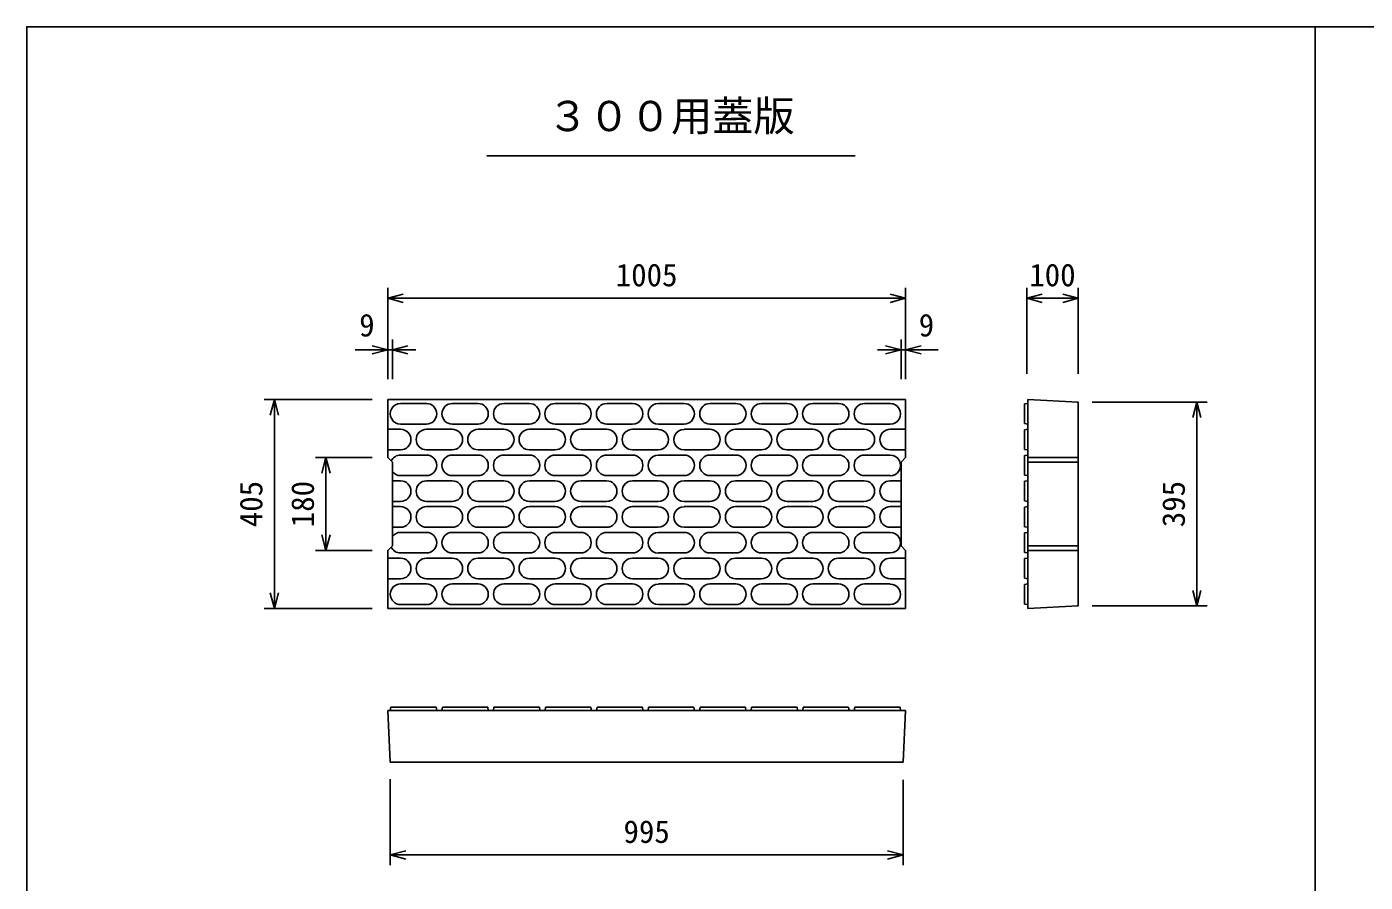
# Model space of a CAD drawing. Units: millimetres, scale not verified. Extents: x -16800 to 16800, y -5940 to 5940.
# Drawn here: x -5701 to -3104, y 1760 to 3420 of the extents above; entities that cross this region are included whole.
import ezdxf
from ezdxf.enums import TextEntityAlignment as Align

# ---------------------------------------------------------------- set-up
doc = ezdxf.new("R2010")
doc.units = ezdxf.units.MM
doc.header["$LTSCALE"] = 20
for name, color, linetype, lineweight in [('0-0_DIM', 7, 'Continuous', 25), ('0-2_HATCH', 6, 'Continuous', 25), ('0-5_OUTLINE', 3, 'Continuous', 25), ('0-6_TXT', 7, 'Continuous', 25)]:
    doc.layers.add(name, color=color, linetype=linetype, lineweight=lineweight)
doc.styles.add('ＭＳ ゴシック', font='')
doc.styles.get('ＭＳ ゴシック').set_extended_font_data('MS Gothic')

msp = doc.modelspace()

# ---------------------------------------------------------------- linework, layer by layer
at = {"layer": '0-0_DIM'}
for p, q in [((-5000.28, 2913.01), (-5000.28, 2735.88)), ((-3995.28, 2913.01), (-3995.28, 2735.88)), ((-3760.31, 2913.01), (-3760.31, 2746.6)), ((-3660.31, 2913.01), (-3660.31, 2746.6)), ((-5000.28, 2893.01), (-3995.28, 2893.01)), ((-3760.31, 2893.01), (-3660.31, 2893.01)), ((-4991.28, 2813.01), (-4991.28, 2735.88)), ((-4004.28, 2813.01), (-4004.28, 2735.88)), ((-5000.28, 2793.01), (-5063.25, 2793.01)), ((-3995.28, 2793.01), (-3932.3, 2793.01)), ((-5240.28, 2696.47), (-5030.28, 2696.47)), ((-5220.28, 2696.47), (-5220.28, 2291.47)), ((-3410.31, 2691.47), (-3633.39, 2691.47)), ((-3430.31, 2296.47), (-3430.31, 2691.47)), ((-5140.28, 2583.97), (-5030.28, 2583.97)), ((-5120.28, 2583.97), (-5120.28, 2403.97)), ((-5140.28, 2403.97), (-5030.28, 2403.97)), ((-5240.28, 2291.47), (-5030.28, 2291.47)), ((-3410.31, 2296.47), (-3633.39, 2296.47)), ((-4995.28, 1793.44), (-4995.28, 1960.15)), ((-4000.28, 1793.44), (-4000.28, 1959.12)), ((-4995.28, 1813.44), (-4000.28, 1813.44))]:
    msp.add_line(p, q, dxfattribs=at)
for points in [[(-4970.28, 2901.04), (-5000.28, 2893.01), (-4970.28, 2884.97)], [(-4025.28, 2901.04), (-3995.28, 2893.01), (-4025.28, 2884.97)], [(-3730.31, 2884.97), (-3760.31, 2893.01), (-3730.31, 2901.04)], [(-3690.31, 2884.97), (-3660.31, 2893.01), (-3690.31, 2901.04)], [(-5030.28, 2784.97), (-5000.28, 2793.01), (-5030.28, 2801.04)], [(-5000.28, 2793.01), (-4991.28, 2793.01), (-4945.84, 2793.01)], [(-4961.28, 2784.97), (-4991.28, 2793.01), (-4961.28, 2801.04)], [(-3995.28, 2793.01), (-4004.28, 2793.01), (-4049.71, 2793.01)], [(-4034.28, 2784.97), (-4004.28, 2793.01), (-4034.28, 2801.04)], [(-3965.28, 2784.97), (-3995.28, 2793.01), (-3965.28, 2801.04)], [(-5228.31, 2666.47), (-5220.28, 2696.47), (-5212.24, 2666.47)], [(-3438.35, 2661.47), (-3430.31, 2691.47), (-3422.28, 2661.47)], [(-5128.31, 2553.97), (-5120.28, 2583.97), (-5112.24, 2553.97)], [(-5128.31, 2433.97), (-5120.28, 2403.97), (-5112.24, 2433.97)], [(-5228.31, 2321.47), (-5220.28, 2291.47), (-5212.24, 2321.47)], [(-3438.35, 2326.47), (-3430.31, 2296.47), (-3422.28, 2326.47)], [(-4965.28, 1821.48), (-4995.28, 1813.44), (-4965.28, 1805.4)], [(-4030.28, 1821.48), (-4000.28, 1813.44), (-4030.28, 1805.4)]]:
    msp.add_lwpolyline(points, dxfattribs=at)
at = {"layer": '0-2_HATCH'}
for p, q in [((-4925.28, 2688.97), (-4975.28, 2688.97)), ((-4825.09, 2688.97), (-4875.09, 2688.97)), ((-4725.46, 2688.97), (-4775.09, 2688.97)), ((-4675.46, 2688.97), (-4625.46, 2688.97)), ((-4575.28, 2688.97), (-4525.28, 2688.97)), ((-4425.17, 2688.97), (-4475.17, 2688.97)), ((-4324.98, 2688.97), (-4374.98, 2688.97)), ((-4225.35, 2688.97), (-4274.98, 2688.97)), ((-4175.35, 2688.97), (-4125.35, 2688.97)), ((-4075.17, 2688.97), (-4025.17, 2688.97)), ((-3758.31, 2688.97), (-3764.81, 2687.97)), ((-3764.81, 2687.97), (-3764.81, 2649.97)), ((-3758.31, 2648.97), (-3764.81, 2649.97)), ((-4975.28, 2638.97), (-5000.28, 2638.97)), ((-4975.28, 2648.97), (-4925.28, 2648.97)), ((-4875.09, 2638.97), (-4925.09, 2638.97)), ((-4875.09, 2648.97), (-4825.09, 2648.97)), ((-4775.09, 2638.97), (-4825.09, 2638.97)), ((-4775.09, 2648.97), (-4725.46, 2648.97)), ((-4725.46, 2638.97), (-4675.46, 2638.97)), ((-4625.46, 2648.97), (-4675.46, 2648.97)), ((-4625.46, 2638.97), (-4575.46, 2638.97)), ((-4525.28, 2648.97), (-4575.28, 2648.97)), ((-4525.46, 2638.97), (-4475.46, 2638.97)), ((-4475.17, 2648.97), (-4425.17, 2648.97)), ((-4375.35, 2638.97), (-4425.35, 2638.97)), ((-4374.98, 2648.97), (-4324.98, 2648.97)), ((-4275.17, 2638.97), (-4325.17, 2638.97)), ((-4274.98, 2648.97), (-4225.35, 2648.97)), ((-4175.54, 2638.97), (-4225.17, 2638.97)), ((-4125.35, 2648.97), (-4175.35, 2648.97)), ((-4125.54, 2638.97), (-4075.54, 2638.97)), ((-4025.17, 2648.97), (-4075.17, 2648.97)), ((-4025.35, 2638.97), (-3995.28, 2638.97)), ((-3758.31, 2638.97), (-3764.81, 2637.97)), ((-3764.81, 2637.97), (-3764.81, 2599.97)), ((-5000.28, 2598.97), (-4975.28, 2598.97)), ((-4925.09, 2598.97), (-4875.09, 2598.97)), ((-4825.09, 2598.97), (-4775.09, 2598.97)), ((-4675.46, 2598.97), (-4725.46, 2598.97)), ((-4575.46, 2598.97), (-4625.46, 2598.97)), ((-4475.46, 2598.97), (-4525.46, 2598.97)), ((-4425.35, 2598.97), (-4375.35, 2598.97)), ((-4325.17, 2598.97), (-4275.17, 2598.97)), ((-4225.17, 2598.97), (-4175.54, 2598.97)), ((-4075.54, 2598.97), (-4125.54, 2598.97)), ((-3995.28, 2598.97), (-4025.35, 2598.97)), ((-3758.31, 2598.97), (-3764.81, 2599.97)), ((-4925.28, 2588.97), (-4975.28, 2588.97)), ((-4825.09, 2588.97), (-4875.09, 2588.97)), ((-4725.46, 2588.97), (-4775.09, 2588.97)), ((-4675.46, 2588.97), (-4625.46, 2588.97)), ((-4575.28, 2588.97), (-4525.28, 2588.97)), ((-4425.17, 2588.97), (-4475.17, 2588.97)), ((-4324.98, 2588.97), (-4374.98, 2588.97)), ((-4225.35, 2588.97), (-4274.98, 2588.97)), ((-4175.35, 2588.97), (-4125.35, 2588.97)), ((-4075.17, 2588.97), (-4025.17, 2588.97)), ((-3758.31, 2588.97), (-3764.81, 2587.97)), ((-3764.81, 2587.97), (-3764.81, 2549.97)), ((-4975.32, 2548.97), (-4925.28, 2548.97)), ((-4875.09, 2548.97), (-4825.09, 2548.97)), ((-4775.09, 2548.97), (-4725.46, 2548.97)), ((-4625.46, 2548.97), (-4675.46, 2548.97)), ((-4525.23, 2548.97), (-4575.28, 2548.97)), ((-4475.17, 2548.97), (-4425.17, 2548.97)), ((-4374.98, 2548.97), (-4324.98, 2548.97)), ((-4274.98, 2548.97), (-4225.35, 2548.97)), ((-4125.35, 2548.97), (-4175.35, 2548.97)), ((-4025.17, 2548.97), (-4075.17, 2548.97)), ((-3758.31, 2548.97), (-3764.81, 2549.97)), ((-4975.28, 2538.97), (-4991.28, 2538.97)), ((-4875.09, 2538.97), (-4925.09, 2538.97)), ((-4775.09, 2538.97), (-4825.09, 2538.97)), ((-4725.46, 2538.97), (-4675.46, 2538.97)), ((-4625.46, 2538.97), (-4575.46, 2538.97)), ((-4525.46, 2538.97), (-4475.46, 2538.97)), ((-4375.35, 2538.97), (-4425.35, 2538.97)), ((-4275.17, 2538.97), (-4325.17, 2538.97)), ((-4175.54, 2538.97), (-4225.17, 2538.97)), ((-4125.54, 2538.97), (-4075.54, 2538.97)), ((-4025.35, 2538.97), (-4004.28, 2538.97)), ((-3758.31, 2538.97), (-3764.81, 2537.97)), ((-3764.81, 2537.97), (-3764.81, 2499.97)), ((-4991.28, 2498.97), (-4975.28, 2498.97)), ((-4925.09, 2498.97), (-4875.09, 2498.97)), ((-4825.09, 2498.97), (-4775.09, 2498.97)), ((-4675.46, 2498.97), (-4725.46, 2498.97)), ((-4575.46, 2498.97), (-4625.46, 2498.97)), ((-4475.46, 2498.97), (-4525.46, 2498.97)), ((-4425.35, 2498.97), (-4375.35, 2498.97)), ((-4325.17, 2498.97), (-4275.17, 2498.97)), ((-4225.17, 2498.97), (-4175.54, 2498.97)), ((-4075.54, 2498.97), (-4125.54, 2498.97)), ((-4004.28, 2498.97), (-4025.35, 2498.97)), ((-3758.31, 2498.97), (-3764.81, 2499.97)), ((-4975.28, 2488.97), (-4991.28, 2488.97)), ((-4875.09, 2488.97), (-4925.09, 2488.97)), ((-4775.09, 2488.97), (-4825.09, 2488.97)), ((-4725.46, 2488.97), (-4675.46, 2488.97)), ((-4625.46, 2488.97), (-4575.46, 2488.97)), ((-4525.46, 2488.97), (-4475.46, 2488.97)), ((-4375.35, 2488.97), (-4425.35, 2488.97)), ((-4275.17, 2488.97), (-4325.17, 2488.97)), ((-4175.54, 2488.97), (-4225.17, 2488.97)), ((-4125.54, 2488.97), (-4075.54, 2488.97)), ((-4025.35, 2488.97), (-4004.28, 2488.97)), ((-3758.31, 2488.97), (-3764.81, 2487.97)), ((-3764.81, 2487.97), (-3764.81, 2449.97)), ((-4991.28, 2448.97), (-4975.28, 2448.97)), ((-4925.09, 2448.97), (-4875.09, 2448.97)), ((-4825.09, 2448.97), (-4775.09, 2448.97)), ((-4675.46, 2448.97), (-4725.46, 2448.97)), ((-4575.46, 2448.97), (-4625.46, 2448.97)), ((-4475.46, 2448.97), (-4525.46, 2448.97)), ((-4425.35, 2448.97), (-4375.35, 2448.97)), ((-4325.17, 2448.97), (-4275.17, 2448.97)), ((-4225.17, 2448.97), (-4175.54, 2448.97)), ((-4075.54, 2448.97), (-4125.54, 2448.97)), ((-4004.28, 2448.97), (-4025.35, 2448.97)), ((-3758.31, 2448.97), (-3764.81, 2449.97)), ((-4925.28, 2438.97), (-4975.28, 2438.97)), ((-4825.09, 2438.97), (-4875.09, 2438.97)), ((-4725.46, 2438.97), (-4775.09, 2438.97)), ((-4675.46, 2438.97), (-4625.46, 2438.97)), ((-4575.28, 2438.97), (-4525.28, 2438.97)), ((-4425.17, 2438.97), (-4475.17, 2438.97)), ((-4324.98, 2438.97), (-4374.98, 2438.97)), ((-4225.35, 2438.97), (-4274.98, 2438.97)), ((-4175.35, 2438.97), (-4125.35, 2438.97)), ((-4075.17, 2438.97), (-4025.17, 2438.97)), ((-3758.31, 2438.97), (-3764.81, 2437.97)), ((-3764.81, 2437.97), (-3764.81, 2399.97)), ((-4975.28, 2398.97), (-4925.28, 2398.97)), ((-4875.09, 2398.97), (-4825.09, 2398.97)), ((-4775.09, 2398.97), (-4725.46, 2398.97)), ((-4625.46, 2398.97), (-4675.46, 2398.97)), ((-4525.28, 2398.97), (-4575.28, 2398.97)), ((-4475.17, 2398.97), (-4425.17, 2398.97)), ((-4374.98, 2398.97), (-4324.98, 2398.97)), ((-4274.98, 2398.97), (-4225.35, 2398.97)), ((-4125.35, 2398.97), (-4175.35, 2398.97)), ((-4025.17, 2398.97), (-4075.17, 2398.97)), ((-3758.31, 2398.97), (-3764.81, 2399.97)), ((-4975.28, 2388.97), (-5000.28, 2388.97)), ((-4875.09, 2388.97), (-4925.09, 2388.97)), ((-4775.09, 2388.97), (-4825.09, 2388.97)), ((-4725.46, 2388.97), (-4675.46, 2388.97)), ((-4625.46, 2388.97), (-4575.46, 2388.97)), ((-4525.46, 2388.97), (-4475.46, 2388.97)), ((-4375.35, 2388.97), (-4425.35, 2388.97)), ((-4275.17, 2388.97), (-4325.17, 2388.97)), ((-4175.54, 2388.97), (-4225.17, 2388.97)), ((-4125.54, 2388.97), (-4075.54, 2388.97)), ((-4025.35, 2388.97), (-3995.28, 2388.97)), ((-3758.31, 2388.97), (-3764.81, 2387.97)), ((-3764.81, 2387.97), (-3764.81, 2349.97)), ((-5000.28, 2348.97), (-4975.28, 2348.97)), ((-4925.18, 2338.97), (-4975.37, 2338.97)), ((-4925.09, 2348.97), (-4875.09, 2348.97)), ((-4825.09, 2338.97), (-4875.09, 2338.97)), ((-4825.09, 2348.97), (-4775.09, 2348.97)), ((-4725.46, 2338.97), (-4775.09, 2338.97)), ((-4675.46, 2348.97), (-4725.46, 2348.97)), ((-4675.46, 2338.97), (-4625.46, 2338.97)), ((-4575.46, 2348.97), (-4625.46, 2348.97)), ((-4575.28, 2338.97), (-4525.28, 2338.97)), ((-4475.46, 2348.97), (-4525.46, 2348.97)), ((-4425.17, 2338.97), (-4475.17, 2338.97)), ((-4425.35, 2348.97), (-4375.35, 2348.97)), ((-4324.98, 2338.97), (-4374.98, 2338.97)), ((-4325.17, 2348.97), (-4275.17, 2348.97)), ((-4225.35, 2338.97), (-4274.98, 2338.97)), ((-4225.17, 2348.97), (-4175.54, 2348.97)), ((-4175.35, 2338.97), (-4125.35, 2338.97)), ((-4075.54, 2348.97), (-4125.54, 2348.97)), ((-4075.17, 2338.97), (-4025.17, 2338.97)), ((-3995.28, 2348.97), (-4025.35, 2348.97)), ((-3758.31, 2348.97), (-3764.81, 2349.97)), ((-3758.31, 2338.97), (-3764.81, 2337.97)), ((-3764.81, 2337.97), (-3764.81, 2299.97)), ((-4975.28, 2298.97), (-4925.28, 2298.97)), ((-4875.09, 2298.97), (-4825.09, 2298.97)), ((-4775.09, 2298.97), (-4725.46, 2298.97)), ((-4625.46, 2298.97), (-4675.46, 2298.97)), ((-4525.28, 2298.97), (-4575.28, 2298.97)), ((-4475.17, 2298.97), (-4425.17, 2298.97)), ((-4374.98, 2298.97), (-4324.98, 2298.97)), ((-4274.98, 2298.97), (-4225.35, 2298.97)), ((-4125.35, 2298.97), (-4175.35, 2298.97)), ((-4025.17, 2298.97), (-4075.17, 2298.97)), ((-3758.31, 2298.97), (-3764.81, 2299.97)), ((-4995.28, 2093.44), (-4994.28, 2099.94)), ((-4994.28, 2099.94), (-4906.28, 2099.94)), ((-4905.28, 2093.44), (-4906.28, 2099.94)), ((-4895.1, 2093.44), (-4894.1, 2099.94)), ((-4894.1, 2099.94), (-4806.1, 2099.94)), ((-4805.1, 2093.44), (-4806.1, 2099.94)), ((-4795.1, 2093.44), (-4794.1, 2099.94)), ((-4794.1, 2099.94), (-4706.1, 2099.94)), ((-4705.1, 2093.44), (-4706.1, 2099.94)), ((-4695.1, 2093.44), (-4694.1, 2099.94)), ((-4694.1, 2099.94), (-4606.1, 2099.94)), ((-4605.1, 2093.44), (-4606.1, 2099.94)), ((-4595.1, 2093.44), (-4594.1, 2099.94)), ((-4594.1, 2099.94), (-4506.1, 2099.94)), ((-4505.1, 2093.44), (-4506.1, 2099.94)), ((-4495.1, 2093.44), (-4494.1, 2099.94)), ((-4494.1, 2099.94), (-4406.1, 2099.94)), ((-4405.1, 2093.44), (-4406.1, 2099.94)), ((-4395.1, 2093.44), (-4394.1, 2099.94)), ((-4394.1, 2099.94), (-4306.1, 2099.94)), ((-4305.1, 2093.44), (-4306.1, 2099.94)), ((-4295.1, 2093.44), (-4294.1, 2099.94)), ((-4294.1, 2099.94), (-4206.1, 2099.94)), ((-4205.1, 2093.44), (-4206.1, 2099.94)), ((-4195.1, 2093.44), (-4194.1, 2099.94)), ((-4194.1, 2099.94), (-4106.1, 2099.94)), ((-4105.1, 2093.44), (-4106.1, 2099.94)), ((-4095.1, 2093.44), (-4094.1, 2099.94)), ((-4094.1, 2099.94), (-4006.1, 2099.94)), ((-4005.1, 2093.44), (-4006.1, 2099.94))]:
    msp.add_line(p, q, dxfattribs=at)
for centre, start, end in [((-4975.33, 2668.97), 89.84539, 270.15742), ((-4925.28, 2668.97), 270, 90), ((-4875.09, 2668.97), 90, 270), ((-4825.09, 2668.97), 270, 90), ((-4775.09, 2668.97), 90, 270), ((-4725.46, 2668.97), 270, 90), ((-4675.46, 2668.97), 90, 270), ((-4625.46, 2668.97), 270, 90), ((-4575.28, 2668.97), 90, 270), ((-4525.22, 2668.97), 269.84258, 90.15461), ((-4475.22, 2668.97), 89.84539, 270.15742), ((-4425.17, 2668.97), 270, 90), ((-4374.98, 2668.97), 90, 270), ((-4324.98, 2668.97), 270, 90), ((-4274.98, 2668.97), 90, 270), ((-4225.35, 2668.97), 270, 90), ((-4175.35, 2668.97), 90, 270), ((-4125.35, 2668.97), 270, 90), ((-4075.17, 2668.97), 90, 270), ((-4025.11, 2668.79), 269.84258, 90.15461), ((-4975.28, 2618.97), 270, 90), ((-4925.09, 2618.97), 90, 270), ((-4875.09, 2618.97), 270, 90), ((-4825.09, 2618.97), 90, 270), ((-4775.09, 2618.97), 270, 90), ((-4725.46, 2618.97), 90, 270), ((-4675.46, 2618.97), 270, 90), ((-4625.46, 2618.97), 90, 270), ((-4575.46, 2618.97), 270, 90), ((-4525.46, 2618.97), 90, 270), ((-4475.41, 2618.79), 269.84258, 90.15461), ((-4425.41, 2618.79), 89.84539, 270.15742), ((-4375.35, 2618.97), 270, 90), ((-4325.17, 2618.97), 90, 270), ((-4275.17, 2618.97), 270, 90), ((-4225.17, 2618.97), 90, 270), ((-4175.54, 2618.97), 270, 90), ((-4125.54, 2618.97), 90, 270), ((-4075.54, 2618.97), 270, 90), ((-4025.35, 2618.97), 90, 270), ((-4975.28, 2568.97), 90, 155.7056), ((-4925.28, 2568.97), 270, 90), ((-4875.09, 2568.97), 90, 270), ((-4825.09, 2568.97), 270, 90), ((-4775.09, 2568.97), 90, 270), ((-4725.46, 2568.97), 270, 90), ((-4675.46, 2568.97), 90, 270), ((-4625.46, 2568.97), 270, 90), ((-4575.28, 2568.97), 90, 270), ((-4525.28, 2568.97), 270.13449, 90), ((-4475.22, 2568.79), 89.84539, 270.15742), ((-4425.17, 2568.97), 270, 90), ((-4374.98, 2568.97), 90, 270), ((-4324.98, 2568.97), 270, 90), ((-4274.98, 2568.97), 90, 270), ((-4225.35, 2568.97), 270, 90), ((-4175.35, 2568.97), 90, 270), ((-4125.35, 2568.97), 270, 90), ((-4075.17, 2568.97), 90, 270), ((-4025.11, 2568.79), 269.84258, 90.15461), ((-4975.28, 2568.97), 216.86994, 269.86551), ((-4975.28, 2518.97), 270, 90), ((-4925.09, 2518.97), 90, 270), ((-4875.09, 2518.97), 270, 90), ((-4825.09, 2518.97), 90, 270), ((-4775.09, 2518.97), 270, 90), ((-4725.46, 2518.97), 90, 270), ((-4675.46, 2518.97), 270, 90), ((-4625.46, 2518.97), 90, 270), ((-4575.46, 2518.97), 270, 90), ((-4525.46, 2518.97), 90, 270), ((-4475.41, 2518.79), 269.84258, 90.15461), ((-4425.41, 2518.79), 89.84539, 270.15742), ((-4375.35, 2518.97), 270, 90), ((-4325.17, 2518.97), 90, 270), ((-4275.17, 2518.97), 270, 90), ((-4225.17, 2518.97), 90, 270), ((-4175.54, 2518.97), 270, 90), ((-4125.54, 2518.97), 90, 270), ((-4075.54, 2518.97), 270, 90), ((-4025.35, 2518.97), 90, 270), ((-4975.28, 2468.97), 270, 90), ((-4925.09, 2468.97), 90, 270), ((-4875.09, 2468.97), 270, 90), ((-4825.09, 2468.97), 90, 270), ((-4775.09, 2468.97), 270, 90), ((-4725.46, 2468.97), 90, 270), ((-4675.46, 2468.97), 270, 90), ((-4625.46, 2468.97), 90, 270), ((-4575.46, 2468.97), 270, 90), ((-4525.46, 2468.97), 90, 270), ((-4475.41, 2468.79), 269.84258, 90.15461), ((-4425.41, 2468.79), 89.84539, 270.15742), ((-4375.35, 2468.97), 270, 90), ((-4325.17, 2468.97), 90, 270), ((-4275.17, 2468.97), 270, 90), ((-4225.17, 2468.97), 90, 270), ((-4175.54, 2468.97), 270, 90), ((-4125.54, 2468.97), 90, 270), ((-4075.54, 2468.97), 270, 90), ((-4025.35, 2468.97), 90, 270), ((-4975.28, 2418.97), 90, 143.13006), ((-4925.28, 2418.97), 270, 90), ((-4875.09, 2418.97), 90, 270), ((-4825.09, 2418.97), 270, 90), ((-4775.09, 2418.97), 90, 270), ((-4725.46, 2418.97), 270, 90), ((-4675.46, 2418.97), 90, 270), ((-4625.46, 2418.97), 270, 90), ((-4575.28, 2418.97), 90, 270), ((-4525.28, 2418.97), 270, 90), ((-4475.22, 2418.79), 89.84539, 270.15742), ((-4425.17, 2418.97), 270, 90), ((-4374.98, 2418.97), 90, 270), ((-4324.98, 2418.97), 270, 90), ((-4274.98, 2418.97), 90, 270), ((-4225.35, 2418.97), 270, 90), ((-4175.35, 2418.97), 90, 270), ((-4125.35, 2418.97), 270, 90), ((-4075.17, 2418.97), 90, 270), ((-4025.11, 2418.97), 269.84258, 90.15461), ((-4975.28, 2418.97), 204.29541, 270), ((-4975.28, 2368.97), 270, 90), ((-4925.09, 2368.97), 90, 270), ((-4875.09, 2368.97), 270, 90), ((-4825.09, 2368.97), 90, 270), ((-4775.09, 2368.97), 270, 90), ((-4725.46, 2368.97), 90, 270), ((-4675.46, 2368.97), 270, 90), ((-4625.46, 2368.97), 90, 270), ((-4575.46, 2368.97), 270, 90), ((-4525.46, 2368.97), 90, 270), ((-4475.41, 2368.79), 269.84258, 90.15461), ((-4425.41, 2368.79), 89.84539, 270.15742), ((-4375.35, 2368.97), 270, 90), ((-4325.17, 2368.97), 90, 270), ((-4275.17, 2368.97), 270, 90), ((-4225.17, 2368.97), 90, 270), ((-4175.54, 2368.97), 270, 90), ((-4125.54, 2368.97), 90, 270), ((-4075.54, 2368.97), 270, 90), ((-4025.35, 2368.97), 90, 270), ((-4975.28, 2318.97), 90.28108, 270), ((-4925.28, 2318.97), 270, 89.71892), ((-4875.09, 2318.97), 90, 270), ((-4825.09, 2318.97), 270, 90), ((-4775.09, 2318.97), 90, 270), ((-4725.46, 2318.97), 270, 90), ((-4675.46, 2318.97), 90, 270), ((-4625.46, 2318.97), 270, 90), ((-4575.28, 2318.97), 90, 270), ((-4525.22, 2318.97), 270.27373, 90.15461), ((-4475.22, 2318.79), 89.84539, 270.15742), ((-4425.17, 2318.97), 270, 90), ((-4374.98, 2318.97), 90, 270), ((-4324.98, 2318.97), 270, 90), ((-4274.98, 2318.97), 90, 270), ((-4225.35, 2318.97), 270, 90), ((-4175.35, 2318.97), 90, 270), ((-4125.35, 2318.97), 270, 90), ((-4075.17, 2318.97), 90, 270), ((-4025.11, 2318.79), 269.84258, 90.15461)]:
    msp.add_arc(centre, 20, start, end, dxfattribs=at)
at = {"layer": '0-5_OUTLINE'}
for p, q in [((-5000.28, 2696.47), (-5000.28, 2583.97)), ((-3995.28, 2696.47), (-5000.28, 2696.47)), ((-3995.28, 2696.47), (-3995.28, 2583.97)), ((-3758.31, 2291.47), (-3758.31, 2696.47)), ((-3758.31, 2696.47), (-3660.31, 2691.47)), ((-3660.31, 2691.47), (-3660.31, 2296.47)), ((-5000.28, 2583.97), (-4991.28, 2574.97)), ((-4991.28, 2574.97), (-4991.28, 2412.97)), ((-4004.28, 2574.97), (-3995.28, 2583.97)), ((-4004.28, 2574.97), (-4004.28, 2412.97)), ((-3758.31, 2583.97), (-3660.31, 2583.97)), ((-3758.31, 2574.97), (-3660.31, 2574.97)), ((-5000.28, 2403.97), (-4991.28, 2412.97)), ((-5000.28, 2403.97), (-5000.28, 2291.47)), ((-3995.28, 2403.97), (-4004.28, 2412.97)), ((-3995.28, 2403.97), (-3995.28, 2291.47)), ((-3758.31, 2412.97), (-3660.31, 2412.97)), ((-3758.31, 2403.97), (-3660.31, 2403.97)), ((-3995.28, 2291.47), (-5000.28, 2291.47)), ((-3758.31, 2291.47), (-3660.31, 2296.47)), ((-5000.28, 2093.44), (-3995.28, 2093.44)), ((-5000.28, 2093.44), (-4995.28, 1993.44)), ((-3995.28, 2093.44), (-4000.28, 1993.44)), ((-4995.28, 1993.44), (-4000.28, 1993.44))]:
    msp.add_line(p, q, dxfattribs=at)
at = {"layer": '0-6_TXT'}
msp.add_line((-4808.17, 3169.56), (-4093.22, 3169.56), dxfattribs=at)
for points in [[(-5700.7, 119.56), (-3200.7, 119.56), (-3200.7, 3419.56), (-5700.7, 3419.56)], [(-3200.7, 619.56), (-700.7, 619.56), (-700.7, 3419.56), (-3200.7, 3419.56)]]:
    msp.add_lwpolyline(points, close=True, dxfattribs=at)

# ---------------------------------------------------------------- texts
at = {"layer": '0-0_DIM', "style": 'ＭＳ ゴシック'}
for s, p in [('1005', (-4557.78, 2903.01)), ('100', (-3755.31, 2903.01)), ('9', (-5055.62, 2805.7)), ('9', (-3969.93, 2805.7)), ('995', (-4542.78, 1823.44))]:
    msp.add_text(s, height=43.99, dxfattribs=at).set_placement(p, align=Align.BOTTOM_LEFT)
for s, p in [('405', (-5230.28, 2448.97)), ('180', (-5130.28, 2448.97)), ('395', (-3440.31, 2448.97))]:
    msp.add_text(s, height=43.99, rotation=90, dxfattribs=at).set_placement(p, align=Align.BOTTOM_LEFT)
at = {"layer": '0-6_TXT', "style": 'ＭＳ ゴシック'}
msp.add_text('３００用蓋版', height=58.65, dxfattribs=at).set_placement((-4690.7, 3199.56), align=Align.BOTTOM_LEFT)

doc.saveas('drawing.dxf')
